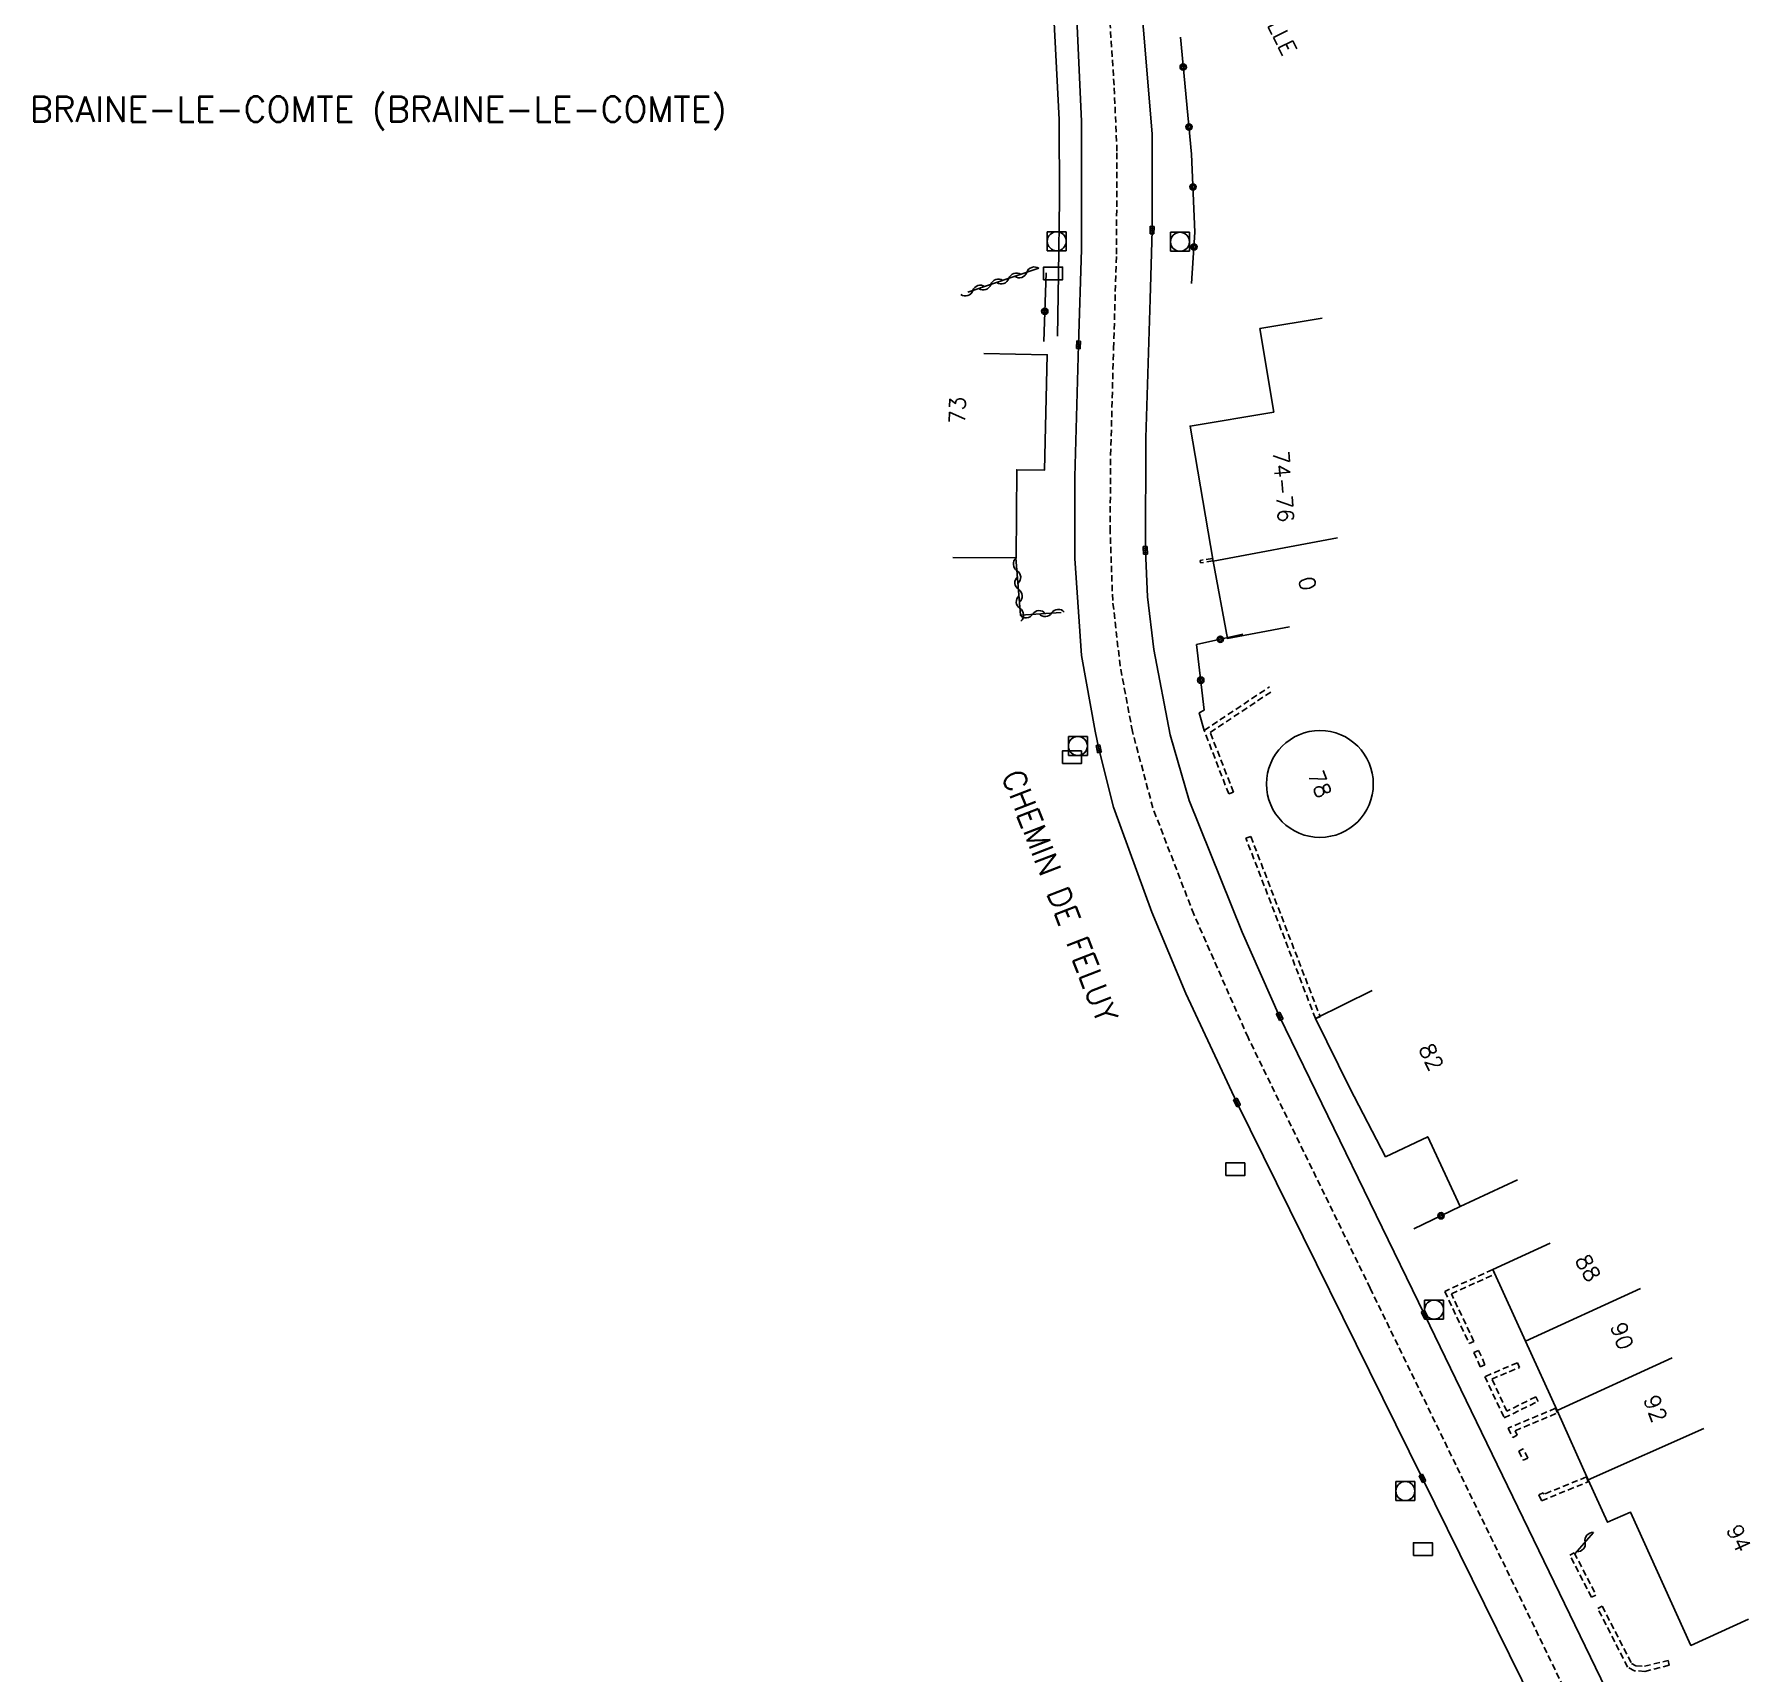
# Model space of a CAD drawing. Header units: millimetres. Extents: x 134000 to 135001, y 143000 to 144000.
# Drawn here: x 134018.5 to 134154, y 143612.7 to 143742.1 of the extents above; entities that cross this region are included whole.
import ezdxf
from ezdxf.enums import TextEntityAlignment as Align

# ---------------------------------------------------------------- set-up
doc = ezdxf.new("R2010")
doc.units = ezdxf.units.MM
doc.linetypes.add('DASHED', pattern=[0.75, 0.5, -0.25])
doc.layers.get('0').update_dxf_attribs({"linetype": 'CONTINUOUS'})
for name, color, linetype in [('W0001', 6, 'DASHED'), ('W0008', 7, 'CONTINUOUS'), ('w0100', 7, 'CONTINUOUS'), ('W0105', 7, 'CONTINUOUS'), ('W0112', 1, 'DASHED'), ('W0310', 3, 'CONTINUOUS'), ('W0322', 7, 'CONTINUOUS'), ('w0400', 7, 'CONTINUOUS'), ('W0420', 7, 'CONTINUOUS'), ('W0980', 7, 'CONTINUOUS'), ('W0984', 7, 'CONTINUOUS'), ('W0989', 7, 'CONTINUOUS'), ('W0991', 7, 'CONTINUOUS'), ('W1102', 7, 'CONTINUOUS'), ('W1471', 7, 'CONTINUOUS')]:
    doc.layers.add(name, color=color, linetype=linetype)
doc.styles.get("Standard").update_dxf_attribs({"font": 'romans.shx', "width": 0.85})

# ---------------------------------------------------------------- blocks, each defined once
blk = doc.blocks.new('T1471')
at = {"color": 0, "linetype": 'Continuous', "flags": 128}
blk.add_lwpolyline([(-0.75, -0.5), (-0.75, 0.5), (0.75, 0.5), (0.75, -0.5), (-0.75, -0.5)], dxfattribs=at)
blk = doc.blocks.new('T420')
for p, q in [((0.75, 0.75), (-0.75, 0.75)), ((-0.75, 0.75), (-0.75, -0.75)), ((0.75, 0.75), (0.75, -0.75)), ((0.75, -0.75), (-0.75, -0.75))]:
    blk.add_line(p, q)
blk.add_ellipse((0, 0), major_axis=(-0.53, 0.53), ratio=1, start_param=3.926991, end_param=10.210176)
blk = doc.blocks.new('T400')
at = {"color": 0, "linetype": 'ByBlock', "lineweight": -2}
for p, q in [((-0.15, -0.25), (-0.15, 0.3)), ((-0.15, 0.3), (0.15, 0.3)), ((-0.15, 0.15), (0.15, 0.15)), ((-0.15, 0), (0.15, 0)), ((0.15, 0.3), (0.15, -0.25)), ((-0.15, -0.15), (0.15, -0.15)), ((-0.15, -0.25), (-0.15, -0.3)), ((-0.15, -0.3), (0.15, -0.3)), ((0.15, -0.3), (0.15, -0.25))]:
    blk.add_line(p, q, dxfattribs=at)
blk = doc.blocks.new('t310o')
at = {"color": 0, "linetype": 'Continuous'}
for centre, start, end in [((-0.5, 0.38), 216.8699, 323.1304), ((0.5, -0.37), 36.8699, 143.1303)]:
    blk.add_arc(centre, 0.625, start, end, dxfattribs=at)
blk = doc.blocks.new('t322o')
at = {"color": 0, "linetype": 'Continuous'}
for radius in [0.25, 0.15]:
    blk.add_circle((0, 0), radius, dxfattribs=at)

msp = doc.modelspace()

# ---------------------------------------------------------------- linework, layer by layer
at = {"layer": 'W0001'}
msp.add_lwpolyline([(134145.84, 143598.11), (134124.04, 143643.09), (134114.39, 143662.89), (134110.1, 143672.63), (134106.86, 143681.04), (134105.25, 143687.07), (134104.28, 143692.24), (134103.69, 143697.4), (134103.49, 143702.85), (134103.53, 143708.9), (134103.76, 143717.32), (134103.99, 143724.76), (134104.03, 143732.9), (134103.8, 143738.11), (134103.37, 143744.73)], dxfattribs=at)
at = {"layer": 'W0008'}
for points in [[(134098.16, 143752.5), (134098.96, 143745.08), (134099.46, 143735.4), (134099.5, 143729.1), (134099.41, 143723.16), (134099.32, 143718.29)], [(134099.95, 143752.38), (134100.79, 143745.15), (134101.23, 143735.25), (134101.24, 143725.14), (134100.99, 143717.6), (134100.7, 143707.17), (134100.71, 143700.72), (134101.23, 143693.07), (134102.3, 143687.09), (134102.59, 143685.7), (134103.75, 143681.1), (134106.78, 143672.79), (134109.47, 143666.37), (134113.51, 143657.77), (134128.17, 143628.08), (134139.94, 143604.21)], [(134148.39, 143599.62), (134136.13, 143624.93), (134128.32, 143641.01), (134116.88, 143664.57), (134113.91, 143671.21), (134109.72, 143681.61), (134108.23, 143686.81), (134106.94, 143693.54), (134106.43, 143697.69), (134106.27, 143701.37), (134106.31, 143710.27), (134106.66, 143721.21), (134106.8, 143726.66), (134106.82, 143734.26), (134105.43, 143750.66)]]:
    msp.add_lwpolyline(points, dxfattribs=at)
at = {"layer": 'w0100'}
msp.add_line((134120.24, 143719.7), (134115.31, 143718.88), dxfattribs=at)
for points in [[(134117.67, 143695.33), (134112.75, 143694.42), (134111.62, 143700.53), (134109.8, 143711.19), (134116.41, 143712.29), (134115.31, 143718.88)], [(134093.52, 143716.93), (134098.52, 143716.82), (134098.31, 143707.71), (134096.11, 143707.73), (134096.06, 143700.77), (134091.06, 143700.8)], [(134124.19, 143666.62), (134119.71, 143664.39), (134122.43, 143658.9), (134125.25, 143653.48), (134128.58, 143655.06), (134131.13, 143649.55), (134135.67, 143651.66)], [(134138.26, 143646.65), (134133.72, 143644.57), (134136.3, 143638.92), (134138.8, 143633.45), (134141.24, 143627.96), (134142.78, 143624.62), (134144.59, 143625.42), (134149.37, 143614.89), (134153.92, 143616.95)]]:
    msp.add_lwpolyline(points, dxfattribs=at)
at = {"layer": 'W0105'}
msp.add_lwpolyline([(134110.92, 143687.15), (134110.53, 143688.53), (134110.92, 143688.76)], dxfattribs=at)
at = {"layer": 'W0112'}
for p, q in [((134111.58, 143700.74), (134110.6, 143700.58)), ((134112.86, 143682.13), (134113.23, 143682.27)), ((134114.22, 143678.63), (134114.6, 143678.77)), ((134119.71, 143664.39), (134114.22, 143678.63)), ((134133.71, 143644.58), (134129.92, 143642.84)), ((134129.92, 143642.84), (134131.86, 143638.73)), ((134132.23, 143638.03), (134132.73, 143636.9)), ((134132.73, 143636.9), (134133.1, 143637.06)), ((134134.62, 143632.86), (134137.29, 143634.16)), ((134138.68, 143633.62), (134134.93, 143632.05)), ((134134.93, 143632.05), (134135.29, 143631.3)), ((134135.77, 143630.24), (134136.13, 143629.51)), ((134136.13, 143629.51), (134136.49, 143629.68)), ((134137.35, 143626.79), (134137.57, 143626.31)), ((134137.57, 143626.31), (134141.26, 143627.82)), ((134139.81, 143622.01), (134140.16, 143622.2)), ((134141.52, 143618.69), (134139.81, 143622.01)), ((134144.37, 143613.18), (134142.01, 143617.8))]:
    msp.add_line(p, q, dxfattribs=at)
for points in [[(134111.61, 143700.54), (134110.64, 143700.38), (134110.6, 143700.58)], [(134112.86, 143682.13), (134110.92, 143687.15), (134116.08, 143690.59)], [(134113.23, 143682.27), (134111.4, 143686.99), (134116.3, 143690.26)], [(134114.6, 143678.77), (134120.08, 143664.54), (134119.71, 143664.39)], [(134130.45, 143642.65), (134133.87, 143644.22), (134133.71, 143644.58)], [(134131.86, 143638.73), (134132.22, 143638.9), (134130.45, 143642.65)], [(134133.1, 143637.06), (134132.6, 143638.19), (134132.23, 143638.03)], [(134135.66, 143637.21), (134133.1, 143636.12), (134134.62, 143632.86)], [(134133.64, 143635.92), (134135.82, 143636.84), (134135.66, 143637.21)], [(134137.29, 143634.16), (134137.11, 143634.52), (134134.82, 143633.39), (134133.64, 143635.92)], [(134135.48, 143631.84), (134138.83, 143633.25), (134138.68, 143633.62)], [(134135.29, 143631.3), (134135.65, 143631.48), (134135.48, 143631.84)], [(134136.49, 143629.68), (134136.12, 143630.42), (134135.77, 143630.24)], [(134141.26, 143627.82), (134141.11, 143628.19), (134137.77, 143626.83)], [(134137.77, 143626.83), (134137.71, 143626.95), (134137.35, 143626.79)], [(134140.16, 143622.2), (134141.87, 143618.87), (134141.52, 143618.69)], [(134142.01, 143617.8), (134142.36, 143617.98), (134144.67, 143613.47), (134145.01, 143613.28), (134145.7, 143613.25)], [(134147.66, 143613.32), (134145.73, 143612.84), (134144.9, 143612.89), (134144.37, 143613.18)], [(134145.7, 143613.25), (134147.57, 143613.7), (134147.66, 143613.32)]]:
    msp.add_lwpolyline(points, dxfattribs=at)
at = {"layer": 'W0310'}
for p, q in [((134097.85, 143723.65), (134092.24, 143721.76)), ((134141.67, 143623.8), (134140.19, 143622.12))]:
    msp.add_line(p, q, dxfattribs=at)
msp.add_lwpolyline([(134096.05, 143700.77), (134096.41, 143696.25), (134099.62, 143696.47)], dxfattribs=at)
at = {"layer": 'W0322'}
for p, q in [((134098.26, 143717.87), (134098.43, 143723.3)), ((134127.49, 143647.79), (134131.15, 143649.55))]:
    msp.add_line(p, q, dxfattribs=at)
for points in [[(134109.04, 143741.9), (134109.92, 143732.67), (134110.18, 143726.49), (134109.93, 143722.44)], [(134110.92, 143688.76), (134110.32, 143693.93), (134113.98, 143694.74)]]:
    msp.add_lwpolyline(points, dxfattribs=at)
at = {"layer": 'W1102'}
for p, q in [((134111.62, 143700.53), (134121.45, 143702.35)), ((134136.3, 143638.92), (134145.39, 143643.08)), ((134138.8, 143633.45), (134147.89, 143637.61)), ((134141.24, 143627.96), (134150.38, 143632.02))]:
    msp.add_line(p, q, dxfattribs=at)
msp.add_circle((134120.06, 143682.92), 4.22, dxfattribs=at)

# ---------------------------------------------------------------- block references
at = {"layer": 'W0310'}
for p, rotation in [((134094.06, 143722.37), 198.6152501923364), ((134095.48, 143722.85), 198.6152501923364), ((134096.9, 143723.33), 198.6152501923364), ((134092.64, 143721.89), 198.6152501923364), ((134096.13, 143699.77), 274.4569224592975), ((134096.25, 143698.28), 274.4569224592975), ((134096.36, 143696.78), 274.4569224592975), ((134097.37, 143696.32), 3.831769173125173), ((134098.87, 143696.42), 3.831769173125173), ((134141.01, 143623.05), 228.7997433788736)]:
    msp.add_blockref('t310o', p, dxfattribs=dict(at, rotation=rotation))
at = {"layer": 'W0322'}
for p, rotation in [((134109.26, 143739.54), 275.4732794261997), ((134109.72, 143734.81), 275.4732794261997), ((134110.03, 143730.07), 272.4163667304583), ((134110.11, 143725.33), 266.4369299467061), ((134098.33, 143720.25), 88.10881133697224), ((134112.19, 143694.35), 12.4442479223238), ((134110.65, 143691.12), 96.66541404063688), ((134129.63, 143648.82), 25.78873990082909)]:
    msp.add_blockref('t322o', p, dxfattribs=dict(at, rotation=rotation))
at = {"layer": 'w0400'}
for p, rotation in [((134106.8, 143726.66), 178.5230484008789), ((134100.99, 143717.6), 358.0515747070312), ((134106.27, 143701.37), 182.5563049316406), ((134102.59, 143685.7), 11.70028686523436), ((134116.88, 143664.57), 205.8928604125976), ((134113.51, 143657.77), 25.17214965820319), ((134128.32, 143641.01), 205.9203262329101), ((134128.17, 143628.08), 26.27917480468742)]:
    msp.add_blockref('T400', p, dxfattribs=dict(at, rotation=rotation))
at = {"layer": 'W0420'}
for p in [(134099.27, 143725.78), (134109.01, 143725.74), (134100.94, 143685.92), (134129.08, 143641.41), (134126.81, 143627.08)]:
    msp.add_blockref('T420', p, dxfattribs=at)
at = {"layer": 'W1471'}
for p in [(134098.98, 143723.24), (134100.47, 143685.03), (134113.37, 143652.5), (134128.2, 143622.5)]:
    msp.add_blockref('T1471', p, dxfattribs=at)

# ---------------------------------------------------------------- texts
at = {"layer": 'W0980'}
msp.add_text('BRAINE-LE-COMTE (BRAINE-LE-COMTE)', height=2, dxfattribs=at).set_placement((134045.67, 143736.07), align=Align.MIDDLE)
at = {"layer": 'W0984'}
msp.add_text('CHAPELLE', height=1.25, rotation=296.6069, dxfattribs=at).set_placement((134115.87, 143744.3), align=Align.MIDDLE)
at = {"layer": 'W0989'}
msp.add_text('CHEMIN DE FELUY', height=1.75, rotation=291.0824, dxfattribs=at).set_placement((134099.53, 143674.06), align=Align.MIDDLE)
at = {"layer": 'W0991'}
for s, rotation, p in [('73', 88.6366, (134091.42, 143712.43)), ('74-76', 274.3182, (134117.18, 143706.42)), ('0', 280.5201, (134119.07, 143698.75)), ('78', 291.2836, (134120.06, 143682.92)), ('82', 296.3535, (134128.86, 143661.35)), ('88', 299.112, (134141.24, 143644.7)), ('90', 289.1767, (134143.93, 143639.33)), ('92', 291.0277, (134146.57, 143633.59)), ('94', 294.4073, (134153.16, 143623.36))]:
    msp.add_text(s, height=1.25, rotation=rotation, dxfattribs=at).set_placement(p, align=Align.MIDDLE)

doc.saveas('drawing.dxf')
